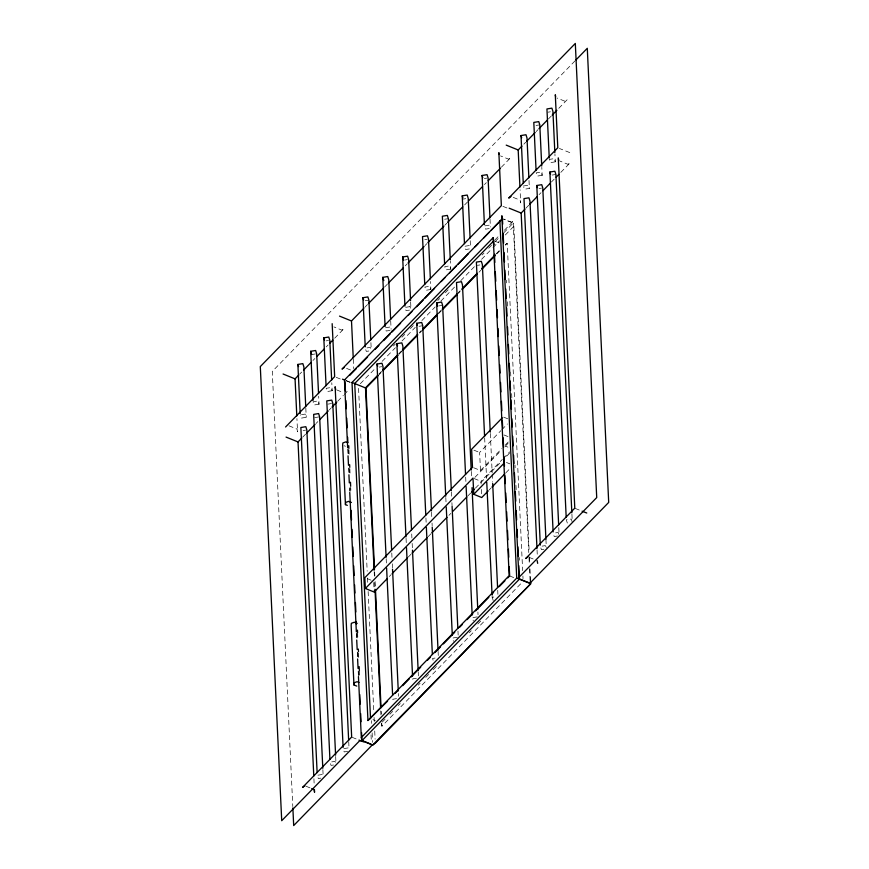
<?xml version="1.0" encoding="UTF-8"?>
<svg xmlns="http://www.w3.org/2000/svg" width="869" height="869" viewBox="0 0 869 869"><rect width="100%" height="100%" fill="white"/><g stroke="black" fill="none" stroke-linecap="round" stroke-linejoin="round"><path stroke-width="0.65" stroke-dasharray="4.34 3.26" d="M574.985 60.917L272.279 371.432L292.799 806.573M299.772 374.018L301.662 372.084M312.992 360.461L314.882 358.528M326.212 346.905L328.102 344.971M334.706 338.193L344.146 328.504L341.886 330.144L333.859 326.885M364.698 307.43L367.522 304.519M384.5 287.118L387.324 284.217M405.236 265.838L407.126 263.904M425.039 245.525L426.918 243.592M444.841 225.212L446.72 223.279M464.633 204.91L467.468 202.01M484.435 184.597L486.325 182.664M501.402 167.185L510.831 157.517L508.582 159.157L500.544 155.899M523.855 144.167L525.734 142.234M536.119 131.577L538.009 129.644M548.393 118.988L551.228 116.088M558.778 108.332L567.272 99.62L565.013 101.26L556.986 98.001M302.749 437.085L305.584 434.185M315.968 423.529L317.858 421.595M329.188 409.972L331.067 408.039M337.683 401.261L343.342 395.449M344.287 394.483L347.122 391.582L344.863 393.212M494.95 239.931L498.73 236.064M504.378 230.263L513.807 220.585L511.559 222.225L503.52 218.966M525.875 208.202L528.71 205.301M539.095 194.645L540.985 192.712M551.37 182.055L554.205 179.155M560.809 172.377L570.249 162.688L567.989 164.328L559.962 161.08M393.44 345.949L395.33 344.015M401.934 337.248L404.758 334.337M410.418 328.536L413.253 325.636M437.77 300.478L439.66 298.545M445.319 292.744L448.143 289.844M482.099 255.008L483.99 253.075M488.704 248.241L491.528 245.34M495.297 241.463L498.133 238.562M503.792 232.762L513.221 223.083L503.64 219.205M360.331 383.718L375.495 368.163M382.121 361.363L395.384 347.752M402.021 340.952L415.284 327.341M421.921 320.531L435.184 306.931M440.876 301.098L455.084 286.52M460.776 280.687L474.985 266.099M481.622 259.299L492.039 248.61M492.995 247.632L499.621 240.832M505.313 234.999L513.84 226.255L513.221 223.083L528.765 552.565M378.754 374.246L381.589 371.335M398.632 353.857L401.467 350.946M419.445 332.501L421.346 330.557M438.378 313.079L441.213 310.168M458.256 292.69L460.146 290.757M496.112 253.857L499.892 249.979M379.166 374.604L381.046 372.671M398.936 354.324L401.76 351.424M419.651 333.066L421.53 331.143M438.476 313.752L441.3 310.863M458.245 293.472L460.135 291.539M478.96 272.225L480.85 270.292M496.851 253.878L499.675 250.978M505.323 245.188L507.203 243.255L522.649 570.607M473.627 467.728L480.47 470.498L479.623 452.488L500.935 430.622M501.858 429.677L507.42 423.974M480.47 470.498L501.782 448.643M505.486 444.841L508.267 441.995M474.908 477.353L501.413 450.164M505.204 446.286L508.039 443.364M481.111 484.022L480.981 481.317L502.293 459.462M503.216 458.506L509.701 451.858M389.301 576.505L391.191 574.572M408.224 557.094L411.059 554.183M428.102 536.705L430.937 533.794M448.925 515.35L450.815 513.405M467.848 495.927L470.694 493.016M475.419 488.161L501.924 460.972M506.66 456.127L509.495 453.205M489.16 489.931L491.007 488.03M505.834 472.823L509.538 469.021M382.251 722.052L385.097 719.141M389.823 714.285L392.669 711.374M398.35 705.541L400.24 703.608M418.217 685.163L420.118 683.219M425.788 677.385L428.634 674.474M433.359 669.619L437.15 665.741M469.325 632.73L471.226 630.785M477.841 623.996L480.687 621.085M381.306 723.019L381.925 726.191L522.204 582.284M505.486 244.504L507.203 243.255M547.959 112.188L550.435 111.786M536.075 125.451L539.79 124.843M555.302 161.84L550.338 162.644L549.317 159.418L554.27 158.603L555.302 161.84L554.922 153.878M484.359 178.503L486.836 178.102M542.18 175.299L537.216 176.114L536.184 172.877L541.148 172.073L542.18 175.299L541.8 167.337M552.173 175.06L555.899 174.452M523.388 186.009L528.352 185.195L529.373 188.432L524.42 189.236L523.735 187.085M463.253 199.077L465.73 198.675M539.052 188.519L541.528 188.117M444.635 219.249L448.35 218.651M489.214 228.558L485.499 229.166L484.467 225.929L489.432 225.125L490.116 227.276M424.767 239.627L427.255 239.225M469.358 248.936L465.632 249.533L464.611 246.307L469.575 245.492L470.259 247.654M404.911 260.005L407.387 259.603M450.729 269.108L445.775 269.911L444.743 266.674L449.707 265.871L450.729 269.108L450.359 261.135M477.396 265.349L479.873 264.947M430.872 289.486L425.908 290.289L424.887 287.052L429.84 286.249L430.872 289.486L430.492 281.513M365.176 300.75L368.901 300.153M438.888 305.921L442.603 305.312M389.899 330.437L386.184 331.035L385.152 327.809L390.116 326.994L391.148 330.231M326.071 340.876L328.547 340.474M419.01 326.309L422.736 325.701M311.699 354.541L315.425 353.933M368.804 351.011L366.316 351.413L365.295 348.176L370.259 347.372L370.944 349.534M379.264 367.087L381.741 366.685M332.175 390.724L327.211 391.528L326.179 388.302L331.143 387.498L332.175 390.724L331.795 382.762M319.042 404.194L314.078 404.997L313.057 401.76L318.021 400.957L319.042 404.194L318.673 396.221M327.809 404.15L331.523 403.542M301.5 414.687L305.225 414.078L306.246 417.316L301.282 418.119L300.261 414.893M314.676 417.609L319.64 416.805M303.118 430.535L305.606 430.133M555.66 532.882L558.148 532.48L559.169 535.717L554.205 536.521L553.184 533.294M543.896 549.241L541.409 549.653L540.388 546.416L545.352 545.613L546.373 548.839M492.05 594.592L492.18 597.296L495.895 596.688M477.266 616.881L472.301 617.685L473.323 620.922M457.387 637.27L452.423 638.074L453.455 641.3M435.032 658.061L432.556 658.463L433.577 661.689M416.403 678.244L412.677 678.852L413.698 682.078M396.525 698.633L392.799 699.241L393.831 702.467M348.143 747.905L343.179 748.709L344.2 751.946L349.164 751.131M333.566 765.002L331.078 765.404L330.057 762.178L335.021 761.363L336.042 764.601M322.225 774.496L317.261 775.3L318.282 778.537L320.759 778.135M569.771 152.596L559.364 148.458M513.264 197.393L520.151 200.185L520.683 202.955L520.064 189.714M502.923 206.355L508.658 208.679M495.048 241.245L499.838 243.179M507.702 418.782L503.14 416.935L503.26 419.51M346.568 368.391L351.163 370.248M503.987 434.956L508.55 436.803M346.014 380.535L350.609 382.393M346.134 380.763L350.924 382.708M336.238 377.342L340.822 379.21M505.639 446.231L507.92 447.155M336.824 389.964L343.711 392.755M506.399 462.449L509.821 463.84M473.92 450.175L479.623 452.488M575.213 508.408L580.948 510.733M474.137 478.547L480.981 481.317M344.048 445.721L345.449 446.286M288.986 425.821L297.013 429.069L297.556 431.839L296.926 418.597M529.112 557.344L533.696 559.201M509.658 575.941L514.448 577.874M367.37 578.689L371.128 580.21M372.92 719.63L375.321 720.597M352.086 737.292L357.822 739.617M305.975 786.228L310.57 788.085M572.302 522.247L571.27 519.021L566.306 519.825L567.338 523.062M492.18 597.296L493.201 600.533M571.911 514.133L572.236 520.9M558.789 527.592L559.104 534.359M529.004 180.47L529.373 188.432M545.928 539.367L546.308 547.492M537.042 549.849L537.357 556.605M513.84 226.255L529.178 551.533M529.427 556.899L529.742 563.623M530.003 568.999L530.568 581.089M529.015 557.941L529.264 563.318M529.525 568.695L530.155 582.154M522.899 575.962L523.029 578.635M506.279 280.209L506.41 282.903M507.3 301.804L507.561 307.202M510.614 371.975L510.798 376.016M511.635 393.559L511.884 398.958M515.002 465.089L515.132 467.783M515.958 485.315L516.208 490.67M519.369 557.561L519.488 560.233M490.018 219.064L490.398 227.026M490.322 433.479L492.169 472.682M492.234 474.029L492.625 482.143M497.72 590.257L497.915 594.32M484.652 437.813L486.564 478.363M470.216 240.767L470.531 247.404M481.361 489.421L481.622 494.83M471.28 471.443L471.53 476.853M477.907 612.004L478.037 614.709M465.675 477.124L465.925 482.534M451.402 491.832L451.663 497.231M451.913 502.64L452.108 506.692M457.974 631.035L458.159 635.098M445.797 497.513L446.058 502.923M431.524 512.221L431.784 517.62M432.034 523.029L432.165 525.734M438.095 651.424L438.28 655.476M425.919 517.902L426.179 523.312M410.635 301.891L410.95 308.528M411.721 533.957L411.906 538.009M412.167 543.418L412.482 550.175M418.217 671.813L418.413 675.865M406.051 538.291L406.301 543.69M390.702 320.933L391.083 328.906M391.778 552.988L392.028 558.398M392.288 563.807L392.484 567.859M398.404 693.549L398.534 696.254M386.173 558.68L386.423 564.079M370.911 342.636L371.215 349.273M374.658 572.03L374.843 576.082M375.104 581.491L375.419 588.259M381.219 711.309L381.35 714.014M381.795 723.486L381.925 726.191M374.17 571.65L374.42 577.059M374.68 582.458L374.93 587.868M380.731 710.853L380.926 714.915M373.703 582.578L374.148 592.039M358.56 388.367L367.185 571.194M367.5 577.972L367.761 583.381M368.141 591.507L373.822 712.037M374.083 717.457L374.267 721.52M374.724 731.003L375.104 739.128M371.563 720.673L371.693 723.377M372.138 732.871L372.584 742.354M353.303 359.201L353.737 368.586M371.02 734.87L371.335 741.648M348.947 449.784L349.197 455.182M349.838 468.695L350.098 474.105M350.728 487.618L350.859 490.322M357.583 632.828L357.832 638.237M358.539 653.097L358.788 658.506M359.364 670.672L359.614 676.071M348.197 449.382L348.458 454.802M349.099 468.358L349.349 473.768M349.99 487.324L350.185 491.387M356.887 633.653L357.148 639.073M357.789 652.619L358.039 658.039M358.68 671.596L358.875 675.658M347.719 449.067L347.969 454.487M348.61 468.033L348.871 473.442M349.566 488.345L349.696 491.05M356.409 633.251L356.659 638.672M357.3 652.206L357.55 657.627M358.191 671.172L358.386 675.235M348.719 741.659L349.045 748.426M335.662 756.475L335.912 761.896M305.812 408.017L306.246 417.316M322.866 769.608L323.116 775.018M313.915 778.722L314.165 784.131M409.983 306.627L405.019 307.43L406.04 310.657L411.004 309.853L409.983 306.627"/><path stroke-width="1.3" d="M347.318 505.378L345.449 504.617L345.645 502.423L348.632 501.359L351.434 502.488M356.757 686.097L353.955 684.968L354.15 682.762L357.137 681.698L359.006 682.458M575.93 59.95L587.281 48.306L608.702 502.423L530.861 582.263L528.548 582.632L519.369 578.917L518.891 577.407L501.837 215.74L502.369 218.51M296.807 415.947L295.058 378.862L298.827 374.984M303.553 370.14L311.102 362.395M316.772 356.583L324.322 348.838M329.981 343.027L332.816 340.127M353.238 357.854L351.5 320.965L363.753 308.397M368.467 303.553L383.555 288.084M388.269 283.251L403.346 267.771M408.061 262.938L424.094 246.492M427.863 242.625L443.896 226.179M447.665 222.312L462.753 206.844M468.413 201.043L482.556 186.531M488.204 180.73L500.468 168.151M519.934 187.063L518.185 149.979L521.965 146.101M526.679 141.256L535.174 132.544M538.954 128.677L547.448 119.955M552.173 115.11L556.888 110.276M285.575 426.994L334.663 376.635L332.164 323.659M499.219 154.508L498.86 152.662L501.359 205.649L342.017 369.097L344.276 367.457M555.66 96.611L555.302 94.764L557.8 147.752L508.713 198.099L510.961 196.47M347.654 447.72L344.461 380.003L502.445 218.716L502.695 224.126M349.653 375.441L356.257 368.673M358.147 366.74L367.576 357.061M375.126 349.327L378.895 345.46M383.609 340.615L390.214 333.848M392.093 331.915L400.587 323.203M408.126 315.469L411.906 311.591M416.62 306.757L423.225 299.979M425.104 298.045L434.543 288.378M441.137 281.599L444.917 277.732M449.631 272.899L456.225 266.12M458.115 264.187L468.489 253.542M475.093 246.774L477.917 243.874M483.577 238.063L489.236 232.262M491.126 230.328L502.445 218.716M387.563 701.174L367.956 720.531L352.01 382.458L493.234 237.595L494.037 244.808M493.853 240.756L354.726 383.468L370.531 718.652M313.785 776.017L298.034 441.93L301.804 438.063M306.529 433.218L315.023 424.506M319.749 419.662L328.243 410.939M332.012 407.072L336.737 402.228M536.977 548.491L521.161 213.046L524.941 209.179M529.655 204.334L537.205 196.59M542.875 190.778L550.425 183.033M556.084 177.222L558.919 174.311M377.809 375.223L365.501 387.835L374.104 570.292M382.534 370.368L397.676 354.834M402.412 349.979L417.554 334.446M423.236 328.612L437.433 314.057M442.169 309.201L457.311 293.668M462.036 288.812L477.179 273.279M481.915 268.423L495.167 254.834M374.528 569.325L365.979 388.117L378.221 375.571M382.925 370.737L397.991 355.28M402.695 350.457L417.761 334.999M422.475 330.177L437.531 314.719M443.19 308.929L457.311 294.439M462.015 289.605L477.081 274.159M481.784 269.325L494.972 255.812M502.217 417.891L471.639 449.251L472.486 467.272L364.861 577.668L365.371 588.487L374.148 592.039L387.4 578.45M365.371 588.487L472.997 478.08L473.757 494.298L481.741 497.535L488.237 490.887M392.136 573.594L407.279 558.061M412.015 553.205L427.157 537.672M431.882 532.816L447.024 517.283M452.706 511.461L466.903 496.894M471.639 492.05L474.474 489.128M473.757 494.298L504.335 462.938M491.941 487.085L504.911 473.779M335.684 389.497L335.141 386.727L351.663 737.042L302.575 787.401L304.834 785.761M367.956 720.531L509.18 575.658L493.234 237.595M395.134 693.408L397.98 690.497M402.705 685.641L409.332 678.852M411.222 676.908L420.694 667.196M427.32 660.407L430.155 657.485M434.891 652.641L440.572 646.808M443.407 643.896L454.759 632.252M459.495 627.396L462.341 624.485M467.066 619.63L472.747 613.807M475.582 610.885L488.834 597.296M491.68 594.385L493.57 592.441M499.251 586.618L504.922 580.796M507.768 577.885L509.658 575.941L509.212 566.577M530.568 581.089L530.698 583.772L375.299 743.191L372.714 745.059L361.938 740.692L361.319 737.531L516.729 578.113L499.86 220.585M518.891 577.407L596.721 497.568L575.311 43.45L260.298 366.577L281.719 820.694L359.549 740.855L361.862 740.486L371.052 744.201L371.53 745.711L293.689 825.55L292.864 807.931M372.714 745.059L530.698 583.772M527.961 556.877L525.702 558.517L574.789 508.159L558.267 157.843M523.268 183.348L521.009 135.553L525.973 134.738L526.994 137.975L528.873 177.808M484.413 224.604L482.089 175.473L487.053 174.669L488.074 177.895L489.953 217.728M566.186 517.12L549.903 172.029L554.867 171.226L555.899 174.452L571.845 512.775M464.481 243.646L462.232 195.851L467.196 195.036L468.217 198.273L470.096 238.106M553.118 531.937L536.781 185.488L541.745 184.684L542.767 187.921L558.658 524.887M404.954 306.105L402.64 256.974L407.604 256.17L408.626 259.397L410.57 300.565M385.097 326.472L382.773 277.352L387.737 276.538L388.769 279.775L390.648 319.607M365.23 346.85L362.916 297.719L367.88 296.916L368.901 300.153L370.781 339.985M445.732 496.166L436.618 302.89L441.582 302.086L442.603 305.312L451.337 490.474M326.06 385.64L323.8 337.845L328.764 337.031L329.796 340.268L331.665 380.101M425.799 515.198L416.74 323.279L421.704 322.475L422.736 325.701L431.469 510.863M312.992 400.435L310.678 351.304L315.643 350.5L316.664 353.726L318.543 393.57M405.986 536.933L396.872 343.668L401.836 342.864L402.858 346.09L411.526 529.905M300.196 413.557L297.882 364.437L302.846 363.622L303.868 366.859L305.747 406.692M386.108 557.322L376.994 364.057L381.958 363.253L382.979 366.479L391.647 550.294M506.214 145.123L518.185 149.979M509.18 208.191L521.161 213.046M339.518 316.11L351.5 320.965M352.01 382.458L365.979 388.117M342.495 379.188L344.874 380.068M283.077 374.007L295.058 378.862M586.771 513.014L582.1 511.2M286.053 437.085L298.034 441.93M516.729 578.113L530.22 583.49M363.644 741.898L358.973 740.084M347.698 442.647L345.829 441.887L342.842 442.951L342.647 445.156L345.449 504.617M357.137 623.366L354.335 622.237L351.348 623.301L351.152 625.495L353.955 684.968M311.721 788.552L314.013 789.486L314.556 792.256L314.426 789.541M549.903 172.029L550.588 174.18M521.009 135.553L521.693 137.704M536.781 185.488L537.466 187.65M482.089 175.473L482.773 177.624M462.232 195.851L462.916 198.002M436.618 302.89L437.65 306.127M402.64 256.974L403.661 260.2M416.74 323.279L417.424 325.43M382.773 277.352L383.805 280.578M396.872 343.668L397.557 345.819M362.916 297.719L363.6 299.881M376.994 364.057L377.678 366.207M323.8 337.845L324.485 339.996M310.678 351.304L311.699 354.541M297.882 364.437L298.567 366.588M558.452 158.766L558.81 160.613M537.14 560.592L537.683 563.362M554.856 152.542L552.923 111.384L551.891 108.147L546.938 108.962L549.251 158.082M541.735 166.012L539.79 124.843L538.769 121.617L533.805 122.42L536.064 170.226M545.928 539.367L529.971 201.043L528.949 197.817L523.985 198.621L540.322 545.059M503.14 233.587L503.596 243.048M504.042 252.521L504.487 261.982M504.867 270.096L505.313 279.557M505.758 289.019L506.203 298.48M506.649 307.952L507.029 316.055M507.539 326.874L507.93 334.989M508.376 344.45L508.821 353.911M509.267 363.383L509.647 371.487M510.092 380.959L510.537 390.42M510.983 399.881L511.428 409.342M511.884 418.815L512.265 426.918M512.71 436.39L513.155 445.851M513.601 455.313L513.981 463.427M514.426 472.877L514.872 482.295M515.317 491.702L515.762 501.12M516.208 510.537L516.653 519.955M517.098 529.362L517.479 537.433M517.913 546.851L518.358 556.269M518.804 565.676L519.445 579.123L361.938 740.692L361.558 732.567M494.483 254.248L494.874 262.351M495.319 271.791L495.764 281.241M496.21 290.691L496.655 300.131M497.101 309.581L497.481 317.674M497.991 328.471L498.371 336.564M498.817 346.014L499.262 355.464M499.708 364.904L500.088 373.007M500.533 382.447L500.978 391.897M501.424 401.348L501.869 410.787M502.315 420.238L502.695 428.33M503.14 437.78L503.585 447.22M504.031 456.67L504.476 466.121M504.922 475.56L505.302 483.62M505.747 492.995L506.192 502.358M506.627 511.722L507.072 521.085M507.518 530.448L507.952 539.812M508.398 549.186L508.778 557.214M490.257 432.132L482.36 264.545L481.328 261.308L476.375 262.112L484.598 436.466M492.68 483.49L497.589 587.563M486.759 482.414L492.05 594.592M471.215 470.086L462.482 284.934L461.461 281.697L456.497 282.501L465.545 474.42M472.041 487.661L477.776 609.299M466.121 486.586L472.171 614.98M450.294 259.809L448.35 218.651L447.329 215.414L442.364 216.218L444.624 264.024M452.108 506.692L457.844 628.33M446.242 506.975L452.304 635.369M430.372 278.862L428.493 239.018L427.461 235.792L422.508 236.596L424.756 284.402M432.23 527.081L438.03 650.077M426.364 527.364L432.36 654.411M412.482 550.175L418.152 670.466M406.496 547.752L412.547 676.147M392.538 569.217L398.274 690.855M386.618 568.141L392.614 695.178M375.484 589.606L381.035 707.257M374.995 589.215L380.611 708.159M348.751 445.721L348.882 448.426M349.642 464.643L349.772 467.348M350.479 482.219L350.663 486.271M357.452 630.123L357.583 632.828M358.343 649.045L358.473 651.75M359.169 666.61L359.364 670.672M345.004 381.643L345.449 391.126M345.895 400.609L346.286 408.734M346.731 418.217L347.176 427.711M347.622 437.194L347.882 442.614M351.076 510.353L351.521 519.836M351.967 529.33L352.358 537.455M352.803 546.938L353.248 556.421M353.694 565.904L354.139 575.397M354.585 584.88L354.976 593.006M355.421 602.489L355.866 611.972M356.312 621.465L356.442 624.17M359.766 694.624L360.211 704.107M360.657 713.59L361.048 721.726M348.034 455.845L348.491 465.317M348.936 474.8L349.316 482.925M349.762 492.408L356.344 631.893M356.724 640.019L357.17 649.501M357.615 658.984L358.061 668.457M358.452 676.582L361.319 737.531M348.654 740.312L332.762 403.335L331.741 400.109L326.777 400.913L343.114 747.362M335.597 755.128L319.64 416.805L318.619 413.568L313.655 414.383L329.927 759.463M322.801 768.25L306.844 429.927L305.823 426.701L300.859 427.505L317.131 772.595"/></g></svg>
